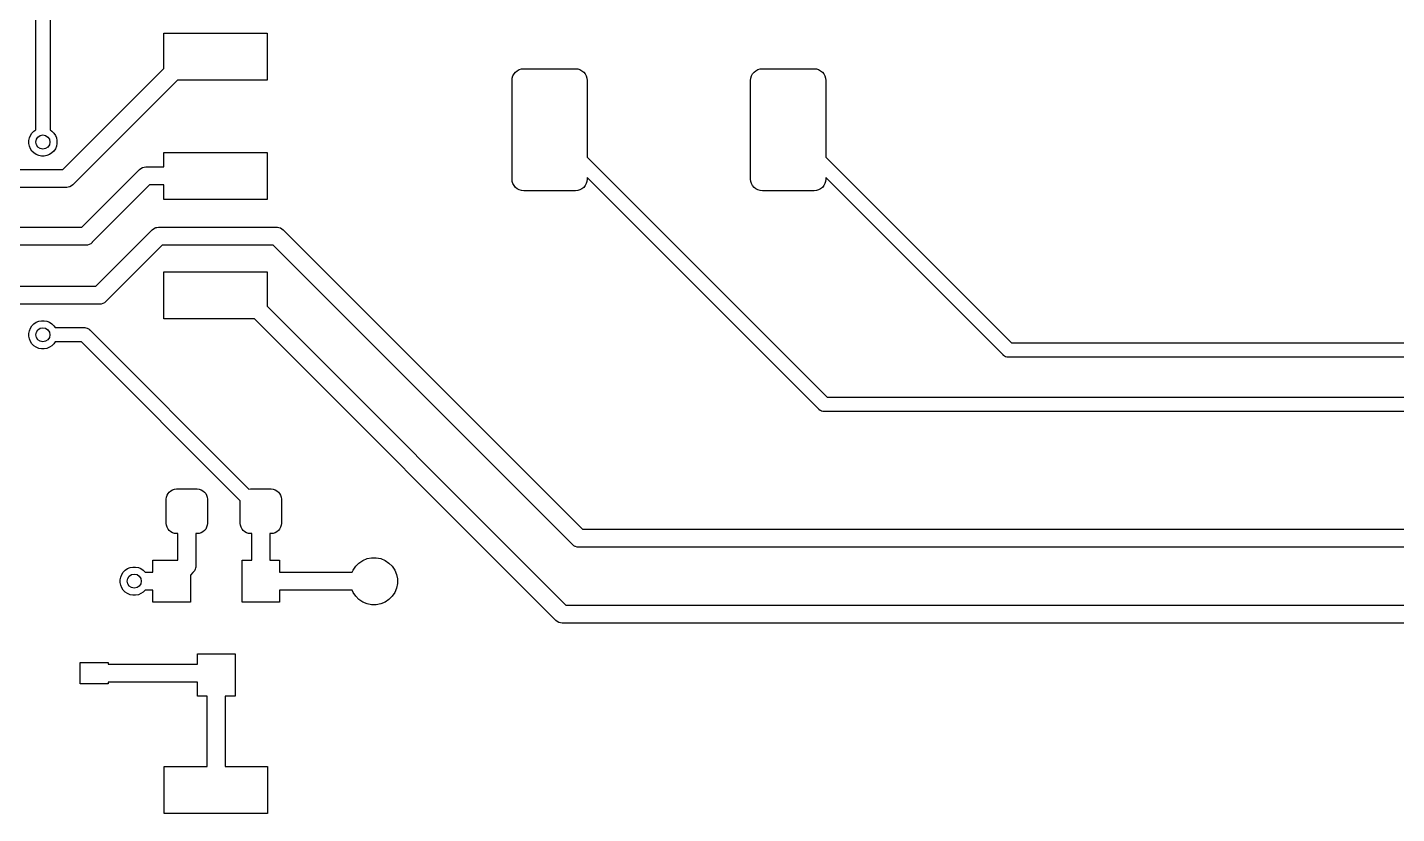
# Model space of a CAD drawing. Extents: x -66 to 211, y -177 to 13.
# Drawn here: x 16.44 to 45.59, y -109.39 to -92.66 of the extents above; entities that cross this region are included whole.
import ezdxf

# ---------------------------------------------------------------- set-up
doc = ezdxf.new("R2010")
doc.units = 0
doc.layers.add('BLACK', color=7, linetype='CONTINUOUS')

msp = doc.modelspace()

# ---------------------------------------------------------------- linework, layer by layer
at = {"layer": 'BLACK', "linetype": 'CONTINUOUS'}
for p, q in [((16.6141, -94.8437), (16.6141, -90.9115)), ((16.9189, -90.9672), (16.9189, -94.8437)), ((19.3414, -93.536), (19.3414, -92.784)), ((19.3414, -92.784), (21.5414, -92.784)), ((21.5414, -92.784), (21.5414, -93.784)), ((17.1906, -95.6869), (19.3414, -93.536)), ((26.8297, -93.6151), (26.8676, -93.584)), ((26.8676, -93.584), (26.9108, -93.5609)), ((26.9108, -93.5609), (26.9577, -93.5467)), ((26.9577, -93.5467), (27.0065, -93.5419)), ((27.0065, -93.5419), (28.1065, -93.5419)), ((28.1065, -93.5419), (28.1552, -93.5467)), ((28.1552, -93.5467), (28.2021, -93.5609)), ((28.2021, -93.5609), (28.2454, -93.584)), ((28.2454, -93.584), (28.2832, -93.6151)), ((31.9097, -93.6151), (31.9476, -93.584)), ((31.9476, -93.584), (31.9908, -93.5609)), ((31.9908, -93.5609), (32.0377, -93.5467)), ((32.0377, -93.5467), (32.0865, -93.5419)), ((32.0865, -93.5419), (33.1865, -93.5419)), ((33.1865, -93.5419), (33.2352, -93.5467)), ((33.2352, -93.5467), (33.2821, -93.5609)), ((33.2821, -93.5609), (33.3254, -93.584)), ((33.3254, -93.584), (33.3632, -93.6151)), ((19.6322, -93.784), (17.4108, -96.0055)), ((21.5414, -93.784), (19.6322, -93.784)), ((26.7565, -93.7919), (26.7613, -93.7431)), ((26.7565, -95.8919), (26.7565, -93.7919)), ((26.7613, -93.7431), (26.7755, -93.6962)), ((26.7755, -93.6962), (26.7986, -93.653)), ((26.7986, -93.653), (26.8297, -93.6151)), ((28.2832, -93.6151), (28.3143, -93.653)), ((28.3143, -93.653), (28.3374, -93.6962)), ((28.3374, -93.6962), (28.3517, -93.7431)), ((28.3517, -93.7431), (28.3565, -93.7919)), ((28.3565, -93.7919), (28.3565, -95.4264)), ((31.8365, -93.7919), (31.8413, -93.7431)), ((31.8365, -95.8919), (31.8365, -93.7919)), ((31.8413, -93.7431), (31.8555, -93.6962)), ((31.8555, -93.6962), (31.8786, -93.653)), ((31.8786, -93.653), (31.9097, -93.6151)), ((33.3632, -93.6151), (33.3943, -93.653)), ((33.3943, -93.653), (33.4174, -93.6962)), ((33.4174, -93.6962), (33.4317, -93.7431)), ((33.4317, -93.7431), (33.4365, -93.7919)), ((33.4365, -93.7919), (33.4365, -95.4264)), ((16.4665, -95.0731), (16.4781, -95.0152)), ((16.4781, -95.0152), (16.5007, -94.9606)), ((16.5007, -94.9606), (16.5335, -94.9114)), ((16.5335, -94.9114), (16.5753, -94.8697)), ((16.5753, -94.8697), (16.6141, -94.8437)), ((16.9189, -94.8437), (16.9578, -94.8697)), ((16.9578, -94.8697), (16.9996, -94.9114)), ((16.9996, -94.9114), (17.0324, -94.9606)), ((17.0324, -94.9606), (17.055, -95.0152)), ((17.055, -95.0152), (17.0665, -95.0731)), ((16.4665, -95.1322), (16.4665, -95.0731)), ((16.4781, -95.1902), (16.4665, -95.1322)), ((16.5007, -95.2448), (16.4781, -95.1902)), ((16.5335, -95.2939), (16.5007, -95.2448)), ((16.5753, -95.3357), (16.5335, -95.2939)), ((16.9996, -95.2939), (16.9578, -95.3357)), ((17.0324, -95.2448), (16.9996, -95.2939)), ((17.055, -95.1902), (17.0324, -95.2448)), ((17.0665, -95.1322), (17.055, -95.1902)), ((17.0665, -95.0731), (17.0665, -95.1322)), ((19.3414, -95.6335), (19.3414, -95.324)), ((19.3414, -95.324), (21.5414, -95.324)), ((21.5414, -95.324), (21.5414, -96.324)), ((16.6244, -95.3685), (16.5753, -95.3357)), ((16.679, -95.3912), (16.6244, -95.3685)), ((16.737, -95.4027), (16.679, -95.3912)), ((16.7961, -95.4027), (16.737, -95.4027)), ((16.854, -95.3912), (16.7961, -95.4027)), ((16.9086, -95.3685), (16.854, -95.3912)), ((16.9578, -95.3357), (16.9086, -95.3685)), ((28.3565, -95.4264), (33.4633, -100.533)), ((33.4365, -95.4264), (37.3876, -99.3775)), ((15.1386, -95.6869), (17.1906, -95.6869)), ((17.5988, -96.9162), (18.8191, -95.6959)), ((18.8191, -95.6959), (18.8251, -95.6887)), ((18.8251, -95.6887), (18.8541, -95.6649)), ((18.8541, -95.6649), (18.8872, -95.6472)), ((18.8872, -95.6472), (18.9231, -95.6363)), ((18.9231, -95.6363), (18.9604, -95.6326)), ((18.9604, -95.6326), (18.9698, -95.6335)), ((18.9698, -95.6335), (19.3414, -95.6335)), ((26.7613, -95.9407), (26.7565, -95.8919)), ((28.3565, -95.8919), (28.3517, -95.9407)), ((33.2871, -100.788), (28.3565, -95.8574)), ((28.3565, -95.8574), (28.3565, -95.8919)), ((31.8413, -95.9407), (31.8365, -95.8919)), ((33.4365, -95.8919), (33.4317, -95.9407)), ((37.2114, -99.6324), (33.4365, -95.8574)), ((33.4365, -95.8574), (33.4365, -95.8919)), ((17.2601, -96.0679), (15.069, -96.0679)), ((17.2695, -96.0688), (17.2601, -96.0679)), ((17.2788, -96.0679), (17.2695, -96.0688)), ((17.3068, -96.0651), (17.2788, -96.0679)), ((17.2788, -96.0679), (17.2788, -96.0679)), ((17.3427, -96.0542), (17.3068, -96.0651)), ((17.3758, -96.0365), (17.3427, -96.0542)), ((17.4048, -96.0127), (17.3758, -96.0365)), ((17.4108, -96.0055), (17.4048, -96.0127)), ((19.0393, -96.0145), (17.819, -97.2348)), ((19.3414, -96.0145), (19.0393, -96.0145)), ((19.3414, -96.324), (19.3414, -96.0145)), ((26.7755, -95.9876), (26.7613, -95.9407)), ((26.7986, -96.0308), (26.7755, -95.9876)), ((26.8297, -96.0687), (26.7986, -96.0308)), ((26.8676, -96.0997), (26.8297, -96.0687)), ((26.9108, -96.1228), (26.8676, -96.0997)), ((26.9577, -96.1371), (26.9108, -96.1228)), ((27.0065, -96.1419), (26.9577, -96.1371)), ((28.1065, -96.1419), (27.0065, -96.1419)), ((28.1552, -96.1371), (28.1065, -96.1419)), ((28.2021, -96.1228), (28.1552, -96.1371)), ((28.2454, -96.0997), (28.2021, -96.1228)), ((28.2832, -96.0687), (28.2454, -96.0997)), ((28.3143, -96.0308), (28.2832, -96.0687)), ((28.3374, -95.9876), (28.3143, -96.0308)), ((28.3517, -95.9407), (28.3374, -95.9876)), ((31.8555, -95.9876), (31.8413, -95.9407)), ((31.8786, -96.0308), (31.8555, -95.9876)), ((31.9097, -96.0687), (31.8786, -96.0308)), ((31.9476, -96.0997), (31.9097, -96.0687)), ((31.9908, -96.1228), (31.9476, -96.0997)), ((32.0377, -96.1371), (31.9908, -96.1228)), ((32.0865, -96.1419), (32.0377, -96.1371)), ((33.1865, -96.1419), (32.0865, -96.1419)), ((33.2352, -96.1371), (33.1865, -96.1419)), ((33.2821, -96.1228), (33.2352, -96.1371)), ((33.3254, -96.0997), (33.2821, -96.1228)), ((33.3632, -96.0687), (33.3254, -96.0997)), ((33.3943, -96.0308), (33.3632, -96.0687)), ((33.4174, -95.9876), (33.3943, -96.0308)), ((33.4317, -95.9407), (33.4174, -95.9876)), ((21.5414, -96.324), (19.3414, -96.324)), ((6.28, -96.9162), (17.5988, -96.9162)), ((17.8916, -98.1735), (19.0865, -96.9786)), ((19.0865, -96.9786), (19.0924, -96.9714)), ((19.0924, -96.9714), (19.1215, -96.9476)), ((19.1215, -96.9476), (19.1545, -96.9299)), ((19.1545, -96.9299), (19.1733, -96.9242)), ((19.1733, -96.9242), (19.1905, -96.919)), ((19.1905, -96.919), (19.2278, -96.9153)), ((19.2278, -96.9153), (19.2372, -96.9162)), ((19.2372, -96.9162), (21.7407, -96.9162)), ((21.7407, -96.9162), (21.75, -96.9153)), ((21.75, -96.9153), (21.7594, -96.9162)), ((21.7594, -96.9162), (21.7594, -96.9162)), ((21.7594, -96.9162), (21.7874, -96.919)), ((21.7874, -96.919), (21.8233, -96.9299)), ((21.8233, -96.9299), (21.8564, -96.9476)), ((21.8564, -96.9476), (21.8854, -96.9714)), ((21.8854, -96.9714), (21.8913, -96.9787)), ((21.8913, -96.9787), (28.2577, -103.345)), ((17.6684, -97.2972), (6.34957, -97.2972)), ((17.6777, -97.2982), (17.6684, -97.2972)), ((17.6871, -97.2972), (17.6777, -97.2982)), ((17.7151, -97.2945), (17.6871, -97.2972)), ((17.6871, -97.2972), (17.6871, -97.2972)), ((17.751, -97.2836), (17.7151, -97.2945)), ((17.7841, -97.2659), (17.751, -97.2836)), ((17.8131, -97.2421), (17.7841, -97.2659)), ((17.819, -97.2348), (17.8131, -97.2421)), ((19.3067, -97.2972), (18.1118, -98.4921)), ((21.6711, -97.2972), (19.3067, -97.2972)), ((28.0374, -103.664), (21.6711, -97.2972)), ((19.3414, -98.864), (19.3414, -97.864)), ((19.3414, -97.864), (21.5414, -97.864)), ((21.5414, -97.864), (21.5414, -98.5946)), ((13.5414, -98.1735), (17.8916, -98.1735)), ((18.0768, -98.5232), (18.0438, -98.5409)), ((18.1059, -98.4994), (18.0768, -98.5232)), ((18.1118, -98.4921), (18.1059, -98.4994)), ((17.9612, -98.5545), (13.5414, -98.5545)), ((17.9705, -98.5555), (17.9612, -98.5545)), ((17.9798, -98.5545), (17.9705, -98.5555)), ((17.9799, -98.5545), (17.9798, -98.5545)), ((18.0078, -98.5518), (17.9799, -98.5545)), ((18.0438, -98.5409), (18.0078, -98.5518)), ((21.5414, -98.5946), (27.9047, -104.958)), ((16.4665, -99.1752), (16.4781, -99.1173)), ((16.4781, -99.1173), (16.5007, -99.0627)), ((16.5007, -99.0627), (16.5335, -99.0135)), ((16.5335, -99.0135), (16.5753, -98.9718)), ((16.5753, -98.9718), (16.6244, -98.9389)), ((16.6244, -98.9389), (16.679, -98.9163)), ((16.679, -98.9163), (16.737, -98.9048)), ((16.737, -98.9048), (16.7961, -98.9048)), ((16.7961, -98.9048), (16.854, -98.9163)), ((16.854, -98.9163), (16.9086, -98.9389)), ((16.9086, -98.9389), (16.9578, -98.9718)), ((16.9578, -98.9718), (16.9996, -99.0135)), ((16.9996, -99.0135), (17.0255, -99.0524)), ((17.0255, -99.0524), (17.643, -99.0524)), ((17.643, -99.0524), (17.6505, -99.0516)), ((17.6505, -99.0516), (17.6579, -99.0524)), ((17.6579, -99.0524), (17.6579, -99.0524)), ((17.6579, -99.0524), (17.6803, -99.0546)), ((17.6803, -99.0546), (17.7091, -99.0633)), ((17.7091, -99.0633), (17.7205, -99.0694)), ((17.7205, -99.0694), (17.7355, -99.0775)), ((17.7355, -99.0775), (17.7491, -99.0885)), ((17.7491, -99.0885), (17.7587, -99.0965)), ((17.7587, -99.0965), (17.7635, -99.1023)), ((17.7635, -99.1023), (21.1513, -102.49)), ((21.272, -98.864), (19.3414, -98.864)), ((27.6844, -105.276), (21.272, -98.864)), ((16.4665, -99.2343), (16.4665, -99.1752)), ((16.4781, -99.2923), (16.4665, -99.2343)), ((16.5007, -99.3469), (16.4781, -99.2923)), ((16.5335, -99.396), (16.5007, -99.3469)), ((16.5753, -99.4378), (16.5335, -99.396)), ((16.9996, -99.396), (16.9578, -99.4378)), ((17.0255, -99.3572), (16.9996, -99.396)), ((17.5873, -99.3572), (17.0255, -99.3572)), ((20.9696, -102.739), (17.5873, -99.3572)), ((37.3876, -99.3775), (78.6995, -99.3775)), ((16.6244, -99.4706), (16.5753, -99.4378)), ((16.679, -99.4933), (16.6244, -99.4706)), ((16.737, -99.5048), (16.679, -99.4933)), ((16.7961, -99.5048), (16.737, -99.5048)), ((16.854, -99.4933), (16.7961, -99.5048)), ((16.9086, -99.4706), (16.854, -99.4933)), ((16.9578, -99.4378), (16.9086, -99.4706)), ((37.2162, -99.6382), (37.2114, -99.6324)), ((37.222, -99.643), (37.2162, -99.6382)), ((37.2394, -99.6572), (37.222, -99.643)), ((37.222, -99.643), (37.222, -99.643)), ((37.2438, -99.6596), (37.2394, -99.6572)), ((37.2659, -99.6714), (37.2438, -99.6596)), ((37.2946, -99.6801), (37.2659, -99.6714)), ((37.317, -99.6823), (37.2946, -99.6801)), ((37.3245, -99.683), (37.317, -99.6823)), ((37.317, -99.6823), (37.317, -99.6823)), ((37.332, -99.6823), (37.3245, -99.683)), ((78.6439, -99.6823), (37.332, -99.6823)), ((33.4633, -100.533), (78.3922, -100.533)), ((33.2919, -100.794), (33.2871, -100.788)), ((33.2977, -100.799), (33.2919, -100.794)), ((33.3151, -100.813), (33.2977, -100.799)), ((33.2977, -100.799), (33.2977, -100.799)), ((33.3243, -100.818), (33.3151, -100.813)), ((33.3416, -100.827), (33.3243, -100.818)), ((33.3703, -100.836), (33.3416, -100.827)), ((33.3927, -100.838), (33.3703, -100.836)), ((33.4002, -100.839), (33.3927, -100.838)), ((33.3927, -100.838), (33.3927, -100.838)), ((33.4077, -100.838), (33.4002, -100.839)), ((78.3365, -100.838), (33.4077, -100.838)), ((19.3988, -102.663), (19.4113, -102.621)), ((19.4113, -102.621), (19.4315, -102.584)), ((19.4315, -102.584), (19.4587, -102.551)), ((19.4587, -102.551), (19.4918, -102.523)), ((19.4918, -102.523), (19.5297, -102.503)), ((19.5297, -102.503), (19.5707, -102.491)), ((19.5707, -102.491), (19.6134, -102.486)), ((19.6134, -102.486), (20.0509, -102.486)), ((20.0509, -102.486), (20.0935, -102.491)), ((20.0935, -102.491), (20.1346, -102.503)), ((20.1346, -102.503), (20.1724, -102.523)), ((20.1724, -102.523), (20.2055, -102.551)), ((20.2055, -102.551), (20.2328, -102.584)), ((20.2328, -102.584), (20.253, -102.621)), ((20.253, -102.621), (20.2654, -102.663)), ((21.1513, -102.49), (21.1884, -102.486)), ((21.1884, -102.486), (21.6259, -102.486)), ((21.6259, -102.486), (21.6685, -102.491)), ((21.6685, -102.491), (21.7096, -102.503)), ((21.7096, -102.503), (21.7474, -102.523)), ((21.7474, -102.523), (21.7805, -102.551)), ((21.7805, -102.551), (21.8078, -102.584)), ((21.8078, -102.584), (21.828, -102.621)), ((21.828, -102.621), (21.8404, -102.663)), ((19.3946, -102.705), (19.3988, -102.663)), ((19.3946, -103.218), (19.3946, -102.705)), ((20.2654, -102.663), (20.2696, -102.705)), ((20.2696, -102.705), (20.2696, -103.218)), ((20.9696, -103.218), (20.9696, -102.739)), ((21.8404, -102.663), (21.8446, -102.705)), ((21.8446, -102.705), (21.8446, -103.218)), ((19.3988, -103.26), (19.3946, -103.218)), ((19.4113, -103.301), (19.3988, -103.26)), ((19.4315, -103.339), (19.4113, -103.301)), ((19.4587, -103.372), (19.4315, -103.339)), ((19.4918, -103.4), (19.4587, -103.372)), ((19.5297, -103.42), (19.4918, -103.4)), ((19.5707, -103.432), (19.5297, -103.42)), ((19.6134, -103.436), (19.5707, -103.432)), ((19.6416, -103.436), (19.6134, -103.436)), ((19.6416, -103.998), (19.6416, -103.436)), ((20.0509, -103.436), (20.0226, -103.436)), ((20.0226, -103.436), (20.0226, -104.114)), ((20.0935, -103.432), (20.0509, -103.436)), ((20.1346, -103.42), (20.0935, -103.432)), ((20.1724, -103.4), (20.1346, -103.42)), ((20.2055, -103.372), (20.1724, -103.4)), ((20.2328, -103.339), (20.2055, -103.372)), ((20.253, -103.301), (20.2328, -103.339)), ((20.2654, -103.26), (20.253, -103.301)), ((20.2696, -103.218), (20.2654, -103.26)), ((20.9738, -103.26), (20.9696, -103.218)), ((20.9863, -103.301), (20.9738, -103.26)), ((21.0065, -103.339), (20.9863, -103.301)), ((21.0337, -103.372), (21.0065, -103.339)), ((21.0668, -103.4), (21.0337, -103.372)), ((21.1047, -103.42), (21.0668, -103.4)), ((21.1457, -103.432), (21.1047, -103.42)), ((21.1884, -103.436), (21.1457, -103.432)), ((21.2166, -103.436), (21.1884, -103.436)), ((21.2166, -103.998), (21.2166, -103.436)), ((21.6259, -103.436), (21.5976, -103.436)), ((21.5976, -103.436), (21.5976, -103.998)), ((21.6685, -103.432), (21.6259, -103.436)), ((21.7096, -103.42), (21.6685, -103.432)), ((21.7474, -103.4), (21.7096, -103.42)), ((21.7805, -103.372), (21.7474, -103.4)), ((21.8078, -103.339), (21.7805, -103.372)), ((21.828, -103.301), (21.8078, -103.339)), ((21.8404, -103.26), (21.828, -103.301)), ((21.8446, -103.218), (21.8404, -103.26)), ((28.2577, -103.345), (54.0251, -103.345)), ((28.0434, -103.671), (28.0374, -103.664)), ((28.0724, -103.695), (28.0434, -103.671)), ((28.0996, -103.709), (28.0724, -103.695)), ((28.1055, -103.712), (28.0996, -103.709)), ((28.1414, -103.723), (28.1055, -103.712)), ((28.1452, -103.724), (28.1414, -103.723)), ((28.1694, -103.726), (28.1452, -103.724)), ((28.1788, -103.727), (28.1694, -103.726)), ((28.1694, -103.726), (28.1694, -103.726)), ((28.1881, -103.726), (28.1788, -103.727)), ((54.0251, -103.726), (28.1881, -103.726)), ((19.1072, -104.258), (19.1072, -103.998)), ((19.1072, -103.998), (19.6416, -103.998)), ((21.0072, -104.898), (21.0072, -103.998)), ((21.0072, -103.998), (21.2166, -103.998)), ((21.5976, -103.998), (21.8072, -103.998)), ((21.8072, -103.998), (21.8072, -104.259)), ((23.4267, -104.131), (23.4963, -104.062)), ((23.4963, -104.062), (23.5782, -104.007)), ((23.5782, -104.007), (23.6692, -103.969)), ((23.6692, -103.969), (23.7658, -103.95)), ((23.7658, -103.95), (23.8643, -103.95)), ((23.8643, -103.95), (23.9609, -103.969)), ((23.9609, -103.969), (24.0519, -104.007)), ((24.0519, -104.007), (24.1338, -104.062)), ((24.1338, -104.062), (24.2034, -104.131)), ((18.4122, -104.418), (18.4237, -104.36)), ((18.4237, -104.36), (18.4463, -104.305)), ((18.4463, -104.305), (18.4792, -104.256)), ((18.4792, -104.256), (18.5209, -104.214)), ((18.5209, -104.214), (18.5701, -104.181)), ((18.5701, -104.181), (18.6247, -104.159)), ((18.6247, -104.159), (18.6826, -104.147)), ((18.6826, -104.147), (18.7417, -104.147)), ((18.7417, -104.147), (18.7997, -104.159)), ((18.7997, -104.159), (18.8543, -104.181)), ((18.8543, -104.181), (18.9034, -104.214)), ((18.9034, -104.214), (18.9452, -104.256)), ((18.9452, -104.256), (18.9462, -104.258)), ((18.9462, -104.258), (19.1072, -104.258)), ((19.9602, -104.264), (19.9072, -104.318)), ((19.9072, -104.318), (19.9072, -104.898)), ((19.9675, -104.258), (19.9602, -104.264)), ((19.9913, -104.229), (19.9675, -104.258)), ((20.009, -104.196), (19.9913, -104.229)), ((20.0177, -104.168), (20.009, -104.196)), ((20.0199, -104.16), (20.0177, -104.168)), ((20.0209, -104.15), (20.0199, -104.16)), ((20.0226, -104.132), (20.0209, -104.15)), ((20.0226, -104.114), (20.0235, -104.123)), ((20.0235, -104.123), (20.0226, -104.132)), ((20.0226, -104.132), (20.0226, -104.132)), ((21.8072, -104.259), (23.3528, -104.259)), ((23.3528, -104.259), (23.3719, -104.213)), ((23.3719, -104.213), (23.4267, -104.131)), ((24.2034, -104.131), (24.2581, -104.213)), ((24.2581, -104.213), (24.2958, -104.304)), ((24.2958, -104.304), (24.315, -104.401)), ((18.4122, -104.477), (18.4122, -104.418)), ((18.4237, -104.535), (18.4122, -104.477)), ((18.4463, -104.589), (18.4237, -104.535)), ((18.4792, -104.639), (18.4463, -104.589)), ((18.5209, -104.68), (18.4792, -104.639)), ((18.9452, -104.639), (18.9034, -104.68)), ((19.1072, -104.639), (18.9452, -104.639)), ((19.1072, -104.898), (19.1072, -104.639)), ((23.3528, -104.64), (21.8072, -104.64)), ((21.8072, -104.64), (21.8072, -104.898)), ((23.3719, -104.687), (23.3528, -104.64)), ((24.2958, -104.596), (24.2581, -104.687)), ((24.315, -104.499), (24.2958, -104.596)), ((24.315, -104.401), (24.315, -104.499)), ((18.5701, -104.713), (18.5209, -104.68)), ((18.6247, -104.736), (18.5701, -104.713)), ((18.6826, -104.747), (18.6247, -104.736)), ((18.7417, -104.747), (18.6826, -104.747)), ((18.7997, -104.736), (18.7417, -104.747)), ((18.8543, -104.713), (18.7997, -104.736)), ((18.9034, -104.68), (18.8543, -104.713)), ((19.9072, -104.898), (19.1072, -104.898)), ((21.8072, -104.898), (21.0072, -104.898)), ((23.4267, -104.769), (23.3719, -104.687)), ((23.4963, -104.838), (23.4267, -104.769)), ((23.5782, -104.893), (23.4963, -104.838)), ((23.6692, -104.931), (23.5782, -104.893)), ((23.7658, -104.95), (23.6692, -104.931)), ((23.8643, -104.95), (23.7658, -104.95)), ((23.9609, -104.931), (23.8643, -104.95)), ((24.0519, -104.893), (23.9609, -104.931)), ((24.1338, -104.838), (24.0519, -104.893)), ((24.2034, -104.769), (24.1338, -104.838)), ((24.2581, -104.687), (24.2034, -104.769)), ((27.9047, -104.958), (54.0301, -104.958)), ((27.6904, -105.284), (27.6844, -105.276)), ((27.7194, -105.308), (27.6904, -105.284)), ((27.7525, -105.325), (27.7194, -105.308)), ((27.7884, -105.336), (27.7525, -105.325)), ((27.8258, -105.34), (27.7884, -105.336)), ((27.8351, -105.339), (27.8258, -105.34)), ((54.0301, -105.339), (27.8351, -105.339)), ((20.0572, -106.215), (20.0572, -105.998)), ((20.0572, -105.998), (20.8572, -105.998)), ((20.8572, -105.998), (20.8572, -106.898)), ((17.5572, -106.631), (17.5572, -106.181)), ((17.5572, -106.181), (18.1572, -106.181)), ((18.1572, -106.181), (18.1572, -106.215)), ((18.1572, -106.215), (20.0572, -106.215)), ((18.1572, -106.631), (17.5572, -106.631)), ((20.0572, -106.596), (18.1572, -106.596)), ((18.1572, -106.596), (18.1572, -106.631)), ((20.0572, -106.898), (20.0572, -106.596)), ((20.2667, -106.898), (20.0572, -106.898)), ((20.2667, -108.395), (20.2667, -106.898)), ((20.8572, -106.898), (20.6477, -106.898)), ((20.6477, -106.898), (20.6477, -108.395)), ((19.3516, -109.395), (19.3516, -108.395)), ((19.3516, -108.395), (20.2667, -108.395)), ((20.6477, -108.395), (21.5516, -108.395)), ((21.5516, -108.395), (21.5516, -109.395)), ((21.5516, -109.395), (19.3516, -109.395))]:
    msp.add_line(p, q, dxfattribs=at)
at = {"layer": 'BLACK'}
for centre in [(16.7665, -95.1027), (16.7665, -99.2048), (18.7122, -104.447)]:
    msp.add_circle(centre, 0.15, dxfattribs=at)

doc.saveas('drawing.dxf')
